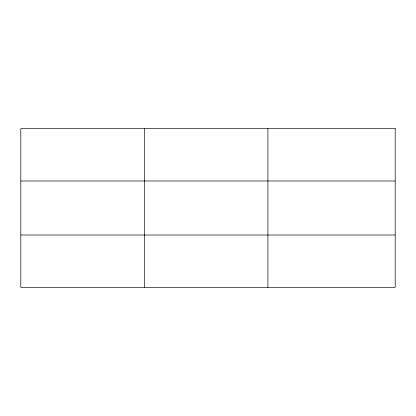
<?xml version="1.0" encoding="UTF-8"?>
<svg xmlns="http://www.w3.org/2000/svg" width="416" height="416" viewBox="0 0 416 416"><rect width="100%" height="100%" fill="white"/><g stroke="black" fill="none" stroke-linecap="round" stroke-linejoin="round"><path stroke-width="0.62" d="M144.352 287.472L144.352 128.528M267.904 287.472L267.904 128.528M20.8 180.981L395.2 180.981M20.8 235.019L395.2 235.019M395.2 128.528L20.8 128.528L20.8 287.472L395.2 287.472L395.2 128.528"/></g></svg>
